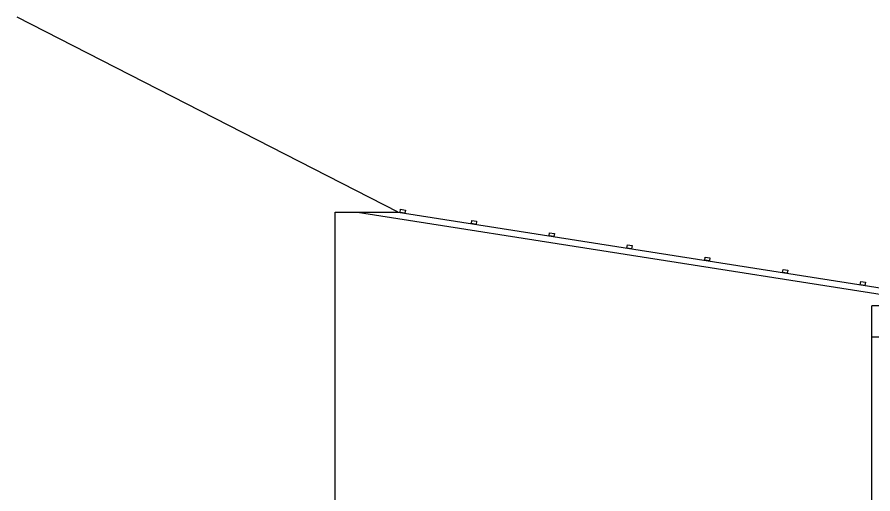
# Model space of a CAD drawing. Header units: inches. Extents: x -9907 to 5440, y -43 to 3048.
# Drawn here: x -9853 to -9311, y 2256 to 2558 of the extents above; entities that cross this region are included whole.
import ezdxf

# ---------------------------------------------------------------- set-up
doc = ezdxf.new("R2010")
doc.units = ezdxf.units.IN
doc.header["$MEASUREMENT"] = 0
doc.layers.add('Besi Kanal', color=80, linetype='Continuous')
doc.layers.add('Reng', color=10, linetype='Continuous')

msp = doc.modelspace()

# ---------------------------------------------------------------- linework, layer by layer
for p, q in [((-9611.41725, 2434), (-9852.91725, 2557.5)), ((-9651.41725, 2114), (-9651.41725, 2434)), ((-9651.41725, 2434), (-9611.41725, 2434)), ((-9311.41725, 2099), (-9311.41725, 2374.73182)), ((-9296.41725, 2374.73182), (-9311.41725, 2374.73182)), ((-9296.41725, 2354.73182), (-9311.41725, 2354.73182))]:
    msp.add_line(p, q)
at = {"layer": 'Besi Kanal'}
for p, q in [((-9637.19754, 2434), (-8971.41725, 2329.433)), ((-9611.41725, 2434), (-8970.79662, 2333.38456))]:
    msp.add_line(p, q, dxfattribs=at)
at = {"layer": 'Reng'}
for points in [[(-9607.26125, 2433.34726), (-9610.22432, 2433.81657), (-9609.91145, 2435.79194), (-9606.94838, 2435.32264)], [(-9562.13874, 2426.26035), (-9565.1018, 2426.72965), (-9564.78893, 2428.70503), (-9561.82587, 2428.23573)], [(-9512.86023, 2418.5207), (-9515.82329, 2418.99001), (-9515.51042, 2420.96538), (-9512.54736, 2420.49608)], [(-9463.58172, 2410.78105), (-9466.54478, 2411.25036), (-9466.23191, 2413.22573), (-9463.26885, 2412.75643)], [(-9414.30321, 2403.0414), (-9417.26627, 2403.51071), (-9416.9534, 2405.48608), (-9413.99034, 2405.01678)], [(-9365.0247, 2395.30175), (-9367.98776, 2395.77106), (-9367.67489, 2397.74644), (-9364.71183, 2397.27713)], [(-9315.74619, 2387.56211), (-9318.70925, 2388.03141), (-9318.39638, 2390.00679), (-9315.43332, 2389.53748)]]:
    msp.add_lwpolyline(points, close=True, dxfattribs=at)

doc.saveas('drawing.dxf')
